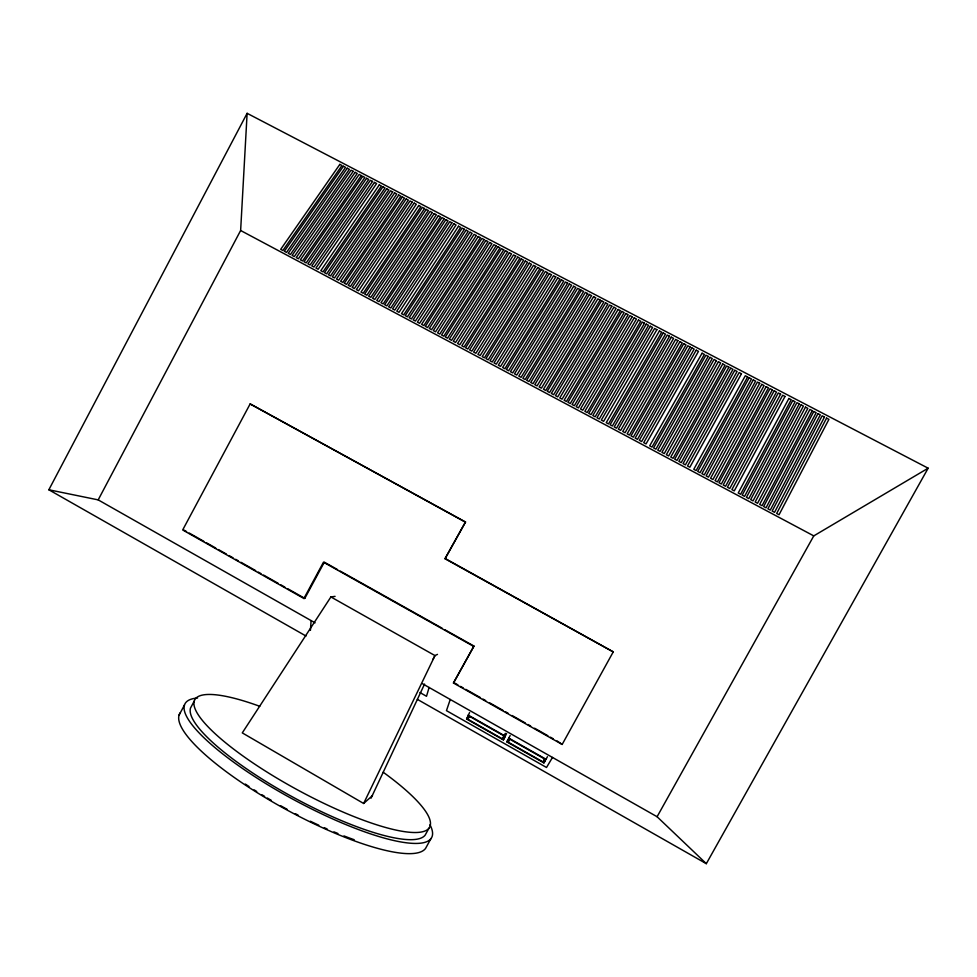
<?xml version="1.0" encoding="UTF-8"?>
<svg xmlns="http://www.w3.org/2000/svg" width="977" height="977" viewBox="0 0 977 977"><rect width="100%" height="100%" fill="white"/><g stroke="black" fill="none" stroke-linecap="round" stroke-linejoin="round"><path stroke-width="1.47" d="M247.12 113.32L48.85 489.782L98.189 499.882L240.635 230.499L247.12 113.32L928.15 468.191L706.322 863.68L417.35 699.349M310.43 630.36L311.101 620.59M429.098 687.478L426.509 696.283L419.927 692.534M445.549 558.722L613.287 651.915L445.023 558.734L465.504 522.011L445.023 558.734M450.25 699.471L446.465 710.645L546.509 767.482L552.493 757.431M504.791 737.354L503.363 739.882L466.603 719.011L469.583 712.551M467.812 719.243L469.045 716.056L503.924 735.84L502.471 738.93L467.812 719.243L469.241 716.776M444.828 629.738L473.967 646.066L453.45 683.008L562.166 744.45L557.098 740.945M371.052 798.172L424.568 684.071M503.363 739.882L506.599 733.544M335.074 596.373L330.898 596.947L242.284 732.884L363.639 803.473L434.973 655.591L437.476 654.382M547.45 756.699L543.908 762.915L506.88 741.885L510.141 735.547M508.113 742.129L509.603 739.064L544.751 759.019L543.041 761.962L508.113 742.129L509.518 739.638M465.504 522.011L250.149 403.916L182.675 529.974L303.908 598.498L304.8 598.376L324.315 562.178L337.553 569.603M179.121 715.005L184.47 705.04M194.24 701.095L190.503 708.069A133.556 30.885 28.5 0 0 294.272 797.867A133.556 30.885 28.5 0 0 425.166 835.115L428.976 828.178M303.908 598.498L323.472 562.202L473.515 646.31M432.799 659.585L434.973 655.591L330.898 596.947M453.45 683.008L473.967 646.066M543.041 761.962L544.421 759.447M543.908 762.915L545.313 760.35M431.004 838.498L425.557 848.415A140.224 33.487 28.5 0 1 282.951 807.796A140.224 33.487 28.5 0 1 180.256 712.77M562.166 744.45L613.373 651.647M706.322 863.68L657.094 816.735L813.78 535.885L928.15 468.191M506.88 741.885L508.296 739.345M503.924 735.84L505.341 733.336M502.471 738.93L503.876 736.438M466.603 719.011L468.056 716.507M363.639 803.473L372.445 795.632M240.635 230.499L813.78 535.885M250.149 403.916L465.028 521.938M340.204 571.093L442.178 628.248M183.871 530.035L186.534 531.537M189.184 533.039L203.802 541.307M206.465 542.809L215.77 548.06M218.421 549.562L226.395 554.069M229.058 555.571L233.039 557.818M235.701 559.32L238.351 560.822M241.014 562.325L255.632 570.592M258.294 572.095L260.944 573.597M263.607 575.099L278.225 583.354M280.875 584.857L284.869 587.116M287.531 588.618L304.8 598.376M453.951 682.667L457.92 684.901M460.57 686.404L463.208 687.893M465.858 689.383L480.403 697.602M483.041 699.105L485.691 700.594M489.66 702.842L502.874 710.316M505.524 711.806L508.174 713.295M512.131 715.543L525.357 723.017M528.007 724.507L530.645 726.009M534.614 728.244L547.841 735.718M550.478 737.208L553.129 738.71M98.189 499.882L315.07 622.837M422.54 683.766L657.094 816.735M468.13 715.066L505.17 736.084M508.712 738.099L546.033 759.276M48.85 489.782L306.009 636.027M383.192 772.221A133.593 30.202 28.5 0 1 394.647 829.778A133.593 30.202 28.5 0 1 215.612 734.154A133.593 30.202 28.5 0 1 259.748 706.298M354.224 839.744A133.495 31.96 28.5 0 1 343.941 835.921M337.932 833.515A133.495 31.96 28.5 0 1 333.939 831.867M327.124 828.948A133.495 31.96 28.5 0 1 324.364 827.727M318.783 825.199A133.495 31.96 28.5 0 1 310.368 821.217M298.058 815.074A133.495 31.96 28.5 0 1 295.347 813.682M287.226 809.359A133.495 31.96 28.5 0 1 280.521 805.646M271.325 800.383A133.495 31.96 28.5 0 1 267.307 798.001M264.633 796.389A133.495 31.96 28.5 0 1 261.97 794.765M256.719 791.492A133.495 31.96 28.5 0 1 254.118 789.843M249.037 786.534A133.495 31.96 28.5 0 1 245.312 784.067M429.978 824.759A140.273 32.449 28.5 0 1 291.818 798.636A140.273 32.449 28.5 0 1 197.549 698.03M824.49 417.045L774.541 512.327L772.148 511.056L822.145 415.823L824.49 417.045M826.579 418.132L776.666 513.462L779.06 514.732L828.923 419.353L826.579 418.132M817.969 413.65L767.898 508.785L770.291 510.067L820.314 414.871L817.969 413.65M812.253 410.67L762.06 505.683L759.666 504.413L809.909 409.448L812.253 410.67M813.804 411.476L763.648 506.526L766.041 507.796L816.149 412.697L813.804 411.476M805.488 407.14L755.16 502.007L757.554 503.277L807.832 408.362L805.488 407.14M799.259 403.892L748.809 498.624L746.428 497.354L796.927 402.683L799.259 403.892M801.079 404.844L750.666 499.613L753.047 500.883L803.412 406.066L801.079 404.844M792.774 400.509L742.202 495.107L744.572 496.365L795.107 401.73L792.774 400.509M785.007 396.467L734.277 490.881L731.895 489.624L782.675 395.245L785.007 396.467M788.891 398.494L738.233 492.994L740.615 494.264L791.223 399.703L788.891 398.494M780.611 394.171L729.782 488.5L727.413 487.23L778.278 392.962L780.611 394.171M772.343 389.86L721.356 484.006L718.987 482.736L770.023 388.651L772.343 389.86M774.15 390.8L723.2 484.983L725.569 486.253L776.471 392.021L774.15 390.8M766.151 386.636L715.042 480.635L717.411 481.905L768.472 387.845L766.151 386.636M759.703 383.277L708.472 477.142L706.102 475.884L757.383 382.068L759.703 383.277M761.767 384.352L710.572 478.254L712.941 479.524L764.087 385.561L761.767 384.352M753.267 379.919L701.901 473.65L704.27 474.907L755.587 381.128L753.267 379.919M747.613 376.963L696.137 470.572L693.78 469.314L745.304 375.766L747.613 376.963M749.151 377.769L697.712 471.415L700.069 472.673L751.472 378.978L749.151 377.769M741.445 373.751L689.847 467.226L687.49 465.968L739.137 372.555L741.445 373.751M734.777 370.271L683.045 463.599L685.402 464.857L737.085 371.48L734.777 370.271M728.879 367.205L677.037 460.399L674.692 459.153L726.583 365.996L728.879 367.205M730.674 368.134L678.868 461.376L681.213 462.622L732.982 369.343L730.674 368.134M722.736 364.006L670.772 457.065L673.129 458.311L725.044 365.203L722.736 364.006M716.349 360.672L664.262 453.597L661.918 452.351L714.053 359.475L716.349 360.672M718.388 361.734L666.338 454.708L668.683 455.954L720.696 362.931L718.388 361.734M708.178 356.41L655.933 449.164L653.589 447.918L705.882 355.213L708.178 356.41M709.961 357.338L657.753 450.128L660.098 451.374L712.257 358.535L709.961 357.338M702.06 353.222L649.693 445.842L652.025 447.075L704.356 354.419L702.06 353.222M696.198 350.169L643.721 442.654L646.053 443.9L698.494 351.354L696.198 350.169M690.092 346.982L637.492 439.345L635.16 438.099L687.808 345.785L690.092 346.982M691.875 347.91L639.312 440.309L641.645 441.555L694.158 349.107L691.875 347.91M683.741 343.672L631.02 435.889L633.34 437.134L686.025 344.857L683.741 343.672M677.904 340.631L625.06 432.726L622.74 431.48L675.62 339.434L677.904 340.631M679.931 341.681L627.136 433.825L629.457 435.058L682.215 342.878L679.931 341.681M669.538 336.259L616.536 428.182L614.215 426.937L667.254 335.074L669.538 336.259M671.309 337.187L618.343 429.147L620.664 430.381L673.593 338.384L671.309 337.187M663.212 332.962L610.088 424.739L612.408 425.984L665.484 334.146L663.212 332.962M656.886 329.664L603.639 421.307L601.319 420.073L654.614 328.48L656.886 329.664M659.414 330.983L606.216 422.687L608.537 423.92L661.685 332.168L659.414 330.983M650.316 326.245L596.947 417.753L599.267 418.986L652.587 327.429L650.316 326.245M644.515 323.216L591.036 414.602L588.728 413.369L642.255 322.044L644.515 323.216M646.286 324.144L592.831 415.555L595.152 416.788L648.557 325.329L646.286 324.144M638.469 320.065L584.869 411.317L587.177 412.55L640.741 321.25L638.469 320.065M632.18 316.792L578.457 407.897L576.149 406.676L629.921 315.608L632.18 316.792M634.195 317.843L580.509 408.997L582.817 410.218L636.454 319.015L634.195 317.843M625.891 313.507L572.058 404.49L574.354 405.711L628.162 314.692L625.891 313.507M618.111 309.453L564.12 400.265L566.428 401.486L620.371 310.637L618.111 309.453M621.873 311.419L567.955 402.304L570.263 403.538L624.132 312.591L621.873 311.419M611.846 306.192L557.733 396.857L555.437 395.636L609.587 305.007L611.846 306.192M613.849 307.23L559.784 397.957L562.08 399.178L616.108 308.402L613.849 307.23M605.581 302.919L551.358 393.462L553.654 394.684L607.841 304.091L605.581 302.919M600.086 300.049L545.752 390.482L543.456 389.261L597.826 298.877L600.086 300.049M601.576 300.831L547.279 391.288L549.575 392.51L603.835 302.015L601.576 300.831M593.589 296.666L539.133 386.953L541.417 388.174L595.836 297.838L593.589 296.666M587.592 293.54L533.027 383.705L530.731 382.483L585.345 292.379L587.592 293.54M589.339 294.456L534.798 384.645L537.094 385.866L591.586 295.628L589.339 294.456M579.862 289.51L525.15 379.503L522.866 378.294L577.627 288.349L579.862 289.51M581.364 290.291L526.676 380.322L528.96 381.543L583.599 291.464L581.364 290.291M573.646 286.273L518.811 376.133L521.095 377.342L575.88 287.433L573.646 286.273M567.674 283.159L512.73 372.896L510.446 371.675L565.439 281.999L567.674 283.159M569.42 284.063L514.5 373.837L516.784 375.058L571.655 285.235L569.42 284.063M561.47 279.923L506.404 369.526L508.675 370.735L563.705 281.083L561.47 279.923M555.766 276.943L500.59 366.424L498.319 365.215L553.532 275.783L555.766 276.943M557.745 277.981L502.618 367.511L504.889 368.72L559.98 279.141L557.745 277.981M547.584 272.681L492.261 361.991L489.99 360.782L545.361 271.521L547.584 272.681M549.318 273.584L494.032 362.931L496.304 364.14L551.553 274.757L549.318 273.584M541.405 269.457L485.96 358.632L488.231 359.841L543.627 270.617L541.405 269.457M535.714 266.501L480.171 355.555L477.9 354.346L533.491 265.341L535.714 266.501M537.692 267.527L482.186 356.629L484.445 357.826L539.915 268.687L537.692 267.527M529.302 263.155L473.625 352.074L475.897 353.271L531.525 264.315L529.302 263.155M521.413 259.039L465.589 347.788L467.849 348.997L523.623 260.2L521.413 259.039M525.357 261.091L469.607 349.925L471.867 351.134L527.568 262.251L525.357 261.091M515.746 256.084L459.825 344.722L457.566 343.513L513.536 254.936L515.746 256.084M517.712 257.11L461.828 345.785L464.087 346.994L519.935 258.27L517.712 257.11M509.359 252.75L453.316 341.254L455.563 342.451L511.569 253.91L509.359 252.75M503.705 249.807L447.564 338.189L445.304 336.992L501.494 248.659L503.705 249.807M505.427 250.698L449.31 339.117L451.557 340.314L507.637 251.858L505.427 250.698M496.096 245.838L439.809 334.061L437.562 332.864L493.898 244.69L496.096 245.838M497.818 246.741L441.555 334.989L443.814 336.186L500.029 247.889L497.818 246.741M489.733 242.516L433.324 330.605L435.571 331.801L491.932 243.676L489.733 242.516M484.103 239.585L427.596 327.551L425.349 326.355L481.905 238.437L484.103 239.585M485.813 240.476L429.33 328.48L431.578 329.676L488.012 241.624L485.813 240.476M476.275 235.506L419.622 323.314L417.387 322.117L474.077 234.358L476.275 235.506M478.229 236.532L421.612 324.364L423.859 325.561L480.428 237.68L478.229 236.532M469.937 232.196L413.161 319.87L415.396 321.054L472.123 233.344L469.937 232.196M464.331 229.277L407.446 316.829L405.223 315.632L462.133 228.13L464.331 229.277M466.029 230.169L409.192 317.745L411.427 318.942L468.227 231.317L466.029 230.169M458.482 226.224L401.498 313.654L403.733 314.838L460.668 227.372L458.482 226.224M451.911 222.805L394.806 310.088L392.583 308.903L449.725 221.669L451.911 222.805M453.853 223.818L396.796 311.15L399.019 312.335L456.051 224.966L453.853 223.818M444.144 218.75L386.892 305.874L384.669 304.69L441.958 217.615L444.144 218.75M445.842 219.642L388.626 306.802L390.849 307.987L448.028 220.778L445.842 219.642M438.319 215.722L380.969 302.723L383.192 303.908L440.505 216.857L438.319 215.722M432.261 212.559L374.802 299.438L372.579 298.254L430.075 211.423L432.261 212.559M434.191 213.572L376.768 300.489L378.991 301.673L436.377 214.708L434.191 213.572M424.519 208.516L366.912 295.237L364.702 294.053L422.333 207.393L424.519 208.516M426.204 209.408L368.634 296.153L370.857 297.338L428.39 210.543L426.204 209.408M418.718 205.5L361.002 292.086L363.224 293.271L420.892 206.635L418.718 205.5M412.196 202.105L354.37 288.557L352.16 287.372L410.022 200.969L412.196 202.105M414.126 203.106L356.336 289.607L358.547 290.78L416.3 204.242L414.126 203.106M406.163 198.954L348.227 285.284L350.438 286.456L408.337 200.09L406.163 198.954M398.701 195.07L340.631 281.242L342.842 282.414L400.863 196.194L398.701 195.07M402.316 196.951L344.307 283.196L346.517 284.368L404.478 198.075L402.316 196.951M392.693 191.932L334.513 277.981L332.302 276.809L390.531 190.808L392.693 191.932M394.61 192.933L336.467 279.019L338.677 280.191L396.772 194.057L394.61 192.933M386.684 188.805L328.394 274.72L330.592 275.893L388.846 189.929L386.684 188.805M379.247 184.922L320.822 270.69L323.021 271.862L381.409 186.045L379.247 184.922M382.85 186.802L324.486 272.644L326.684 273.816L384.999 187.926L382.85 186.802M372.542 181.429L313.996 267.051L311.797 265.891L370.381 180.305L372.542 181.429M374.46 182.418L315.95 268.089L318.136 269.261L376.609 183.542L374.46 182.418M366.558 178.302L307.902 263.814L310.1 264.975L368.708 179.426L366.558 178.302M361.295 175.567L302.552 260.957L300.366 259.797L359.145 174.443L361.295 175.567M362.736 176.312L304.018 261.738L306.204 262.898L364.885 177.435L362.736 176.312M353.185 171.329L294.285 256.56L292.111 255.4L351.036 170.218L353.185 171.329M355.091 172.331L296.239 257.598L298.425 258.758L357.24 173.442L355.091 172.331M347.226 168.227L288.227 253.324L290.413 254.496L349.363 169.339L347.226 168.227M339.837 164.38L280.717 249.33L282.89 250.491L341.987 165.492L339.837 164.38M343.415 166.237L284.344 251.26L286.53 252.42L345.553 167.36L343.415 166.237"/></g></svg>
